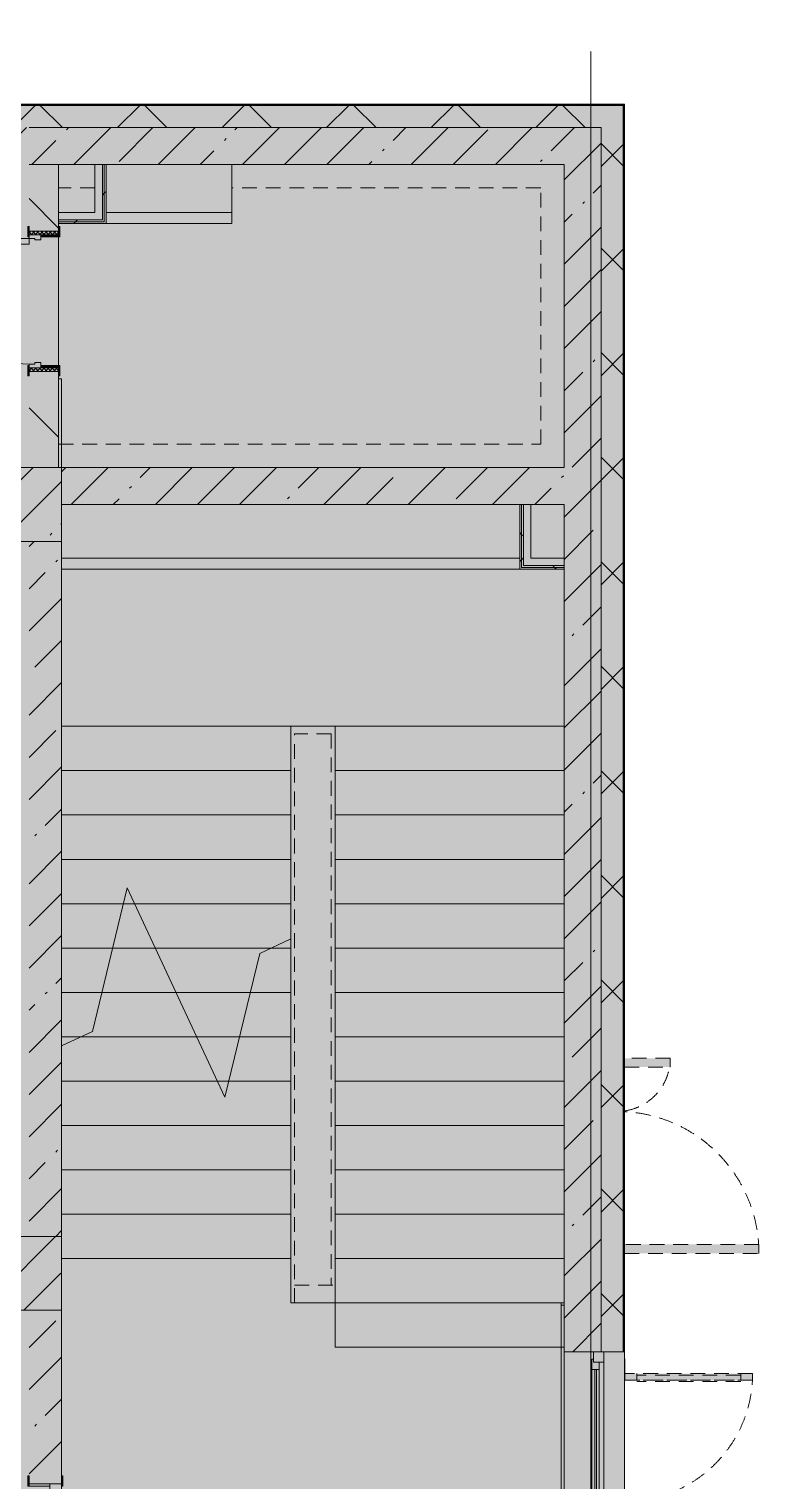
# Model space of a CAD drawing. Header units: millimetres. Extents: x 81663 to 277412, y -8553 to 29000.
# Drawn here: x 269438 to 274376, y 12246 to 22066 of the extents above; entities that cross this region are included whole.
import ezdxf

# ---------------------------------------------------------------- set-up
doc = ezdxf.new("R2010")
doc.units = ezdxf.units.MM
doc.linetypes.add('200_ШТРИХ__ш1_п0_6_', pattern=[160, 100, -60])
doc.layers.add('A-DETL-GENF-2', color=7, linetype='Continuous', lineweight=9, true_color=0xc0c0c0, transparency=0.4)
for name, color, linetype, lineweight in [('A-DETL-MBND', 7, '200_ШТРИХ__ш1_п0_6_', 9), ('A-WALL-4', 7, 'Continuous', 5), ('I-WALL-3', 7, 'Continuous', 5), ('S-COLS-1', 7, 'Continuous', 5), ('Оси', 7, 'Continuous', 9)]:
    doc.layers.add(name, color=color, linetype=linetype, lineweight=lineweight)
for name, color, linetype, lineweight, true_color in [('A-DOOR-1', 7, 'Continuous', 5, 0xb7b7b7), ('A-DOOR-2', 7, 'Continuous', 5, 0xe2e2e2), ('A-DOOR-3', 7, 'Continuous', 5, 0xaaaaaa), ('A-DOOR-FRAM-1', 7, 'Continuous', 5, 0xe2e2e2), ('A-DOOR-FRAM-2', 7, 'Continuous', 5, 0xb7b7b7), ('A-DOOR-FRAM-3', 7, 'Continuous', 5, 0xaaaaaa), ('A-FLOR-3', 7, 'Continuous', 5, 0xb7b7b7), ('A-GLAZ-1', 7, 'Continuous', 5, 0x737373), ('A-WALL-5', 7, 'Continuous', 5, 0x737373), ('A-WALL-6', 7, 'Continuous', 9, 0x737373), ('I-WALL-1', 7, 'Continuous', 5, 0xe7e7e7), ('I-WALL-4', 7, 'Continuous', 5, 0x737373), ('S-COLS-2', 7, 'Continuous', 5, 0x737373), ('S-STRS-3', 7, 'Continuous', 5, 0x737373), ('S-STRS-MBND-2', 7, 'Continuous', 5, 0x737373)]:
    doc.layers.add(name, color=color, linetype=linetype, lineweight=lineweight, true_color=true_color)
pattern_1 = [(45, (148228.23, 0), (-285.1231, 285.1231), []), (45, (148513.35, 0), (-285.1231, 285.1231), [504.031, -100.806, 16.764, -84.042])]
pattern_2 = [(45, (148228.23, 0), (-353.5534, 353.5534), []), (135, (148228.23, 0), (-353.5534, -353.5534), [])]
pattern_3 = [(45, (148228.2, 0), (-530.33, 530.33), []), (135, (148228.2, 0), (-530.33, -530.33), [])]

# ---------------------------------------------------------------- blocks, each defined once
blk = doc.blocks.new('110_Дверь_СКБ_2Ст - Д-1_л_Лестничная клетка EIS60 2-32142534-2_5_3_птичка')
at = {"layer": 'A-DOOR-2'}
for points in [[(662.5, 110), (662.5, 1010), (612.5, 1010), (612.5, 110)], [(-587.5, 510), (-637.5, 510), (-637.5, 110), (-587.5, 110), (-587.5, 433.2)], [(712.5, 30), (697.5, 30), (697.5, -110), (712.5, -110), (712.5, -30.6)]]:
    blk.add_hatch(color=256, dxfattribs=at).paths.add_polyline_path(points)
h = blk.add_hatch(color=256, dxfattribs=at)
h.paths.add_polyline_path([(712.5, 110), (662.5, 110), (662.5, 60), (652.5, 60), (652.5, 30), (712.5, 30)])
h.paths.add_polyline_path([(-627.5, 30), (-627.5, 60), (-637.5, 60), (-637.5, 110), (-687.5, 110), (-687.5, 30)])
at = {"layer": 'A-DOOR-FRAM-1'}
for points in [[(-672.5, 110), (-672.5, 118), (-742.5, 118), (-742.5, 110)], [(767.5, 110), (767.5, 118), (697.5, 118), (697.5, 110)], [(-672.5, 30), (-687.5, 30), (-687.5, -110), (-672.5, -110), (-672.5, -30.6)], [(-672.5, -110), (-742.5, -110), (-742.5, -118), (-672.5, -118)], [(767.5, -118), (767.5, -110), (697.5, -110), (697.5, -118)]]:
    blk.add_hatch(color=256, dxfattribs=at).paths.add_polyline_path(points)
at = {"layer": 'A-DOOR-1'}
for p, q in [((662.5, 1010), (612.5, 1010)), ((612.5, 1010), (612.5, 110)), ((662.5, 110), (662.5, 1010)), ((-637.5, 510), (-637.5, 110)), ((-587.5, 510), (-637.5, 510)), ((-587.5, 110), (-587.5, 510)), ((-637.5, 110), (-587.5, 110)), ((612.5, 110), (662.5, 110))]:
    blk.add_line(p, q, dxfattribs=at)
for centre, radius, start, end in [((662.5, 110), 900, 90, 180), ((-637.5, 110), 400, 360, 90)]:
    blk.add_arc(centre, radius, start, end, dxfattribs=at)
at = {"layer": 'A-DOOR-FRAM-2'}
for p, q in [((-672.5, 118), (-742.5, 118)), ((-742.5, 118), (-742.5, 110)), ((-742.5, 110), (-672.5, 110)), ((-637.5, 110), (-687.5, 110)), ((-687.5, 110), (-687.5, 30)), ((-672.5, 110), (-672.5, 118)), ((-637.5, 60), (-637.5, 110)), ((662.5, 110), (662.5, 60)), ((712.5, 110), (662.5, 110)), ((767.5, 118), (697.5, 118)), ((697.5, 118), (697.5, 110)), ((697.5, 110), (767.5, 110)), ((712.5, 30), (712.5, 110)), ((767.5, 110), (767.5, 118)), ((-687.5, 30), (-627.5, 30)), ((-672.5, 30), (-687.5, 30)), ((-687.5, 30), (-687.5, -110)), ((-672.5, -110), (-672.5, 30)), ((-627.5, 60), (-637.5, 60)), ((-627.5, 30), (-627.5, 60)), ((662.5, 60), (652.5, 60)), ((652.5, 60), (652.5, 30)), ((652.5, 30), (712.5, 30)), ((712.5, 30), (697.5, 30)), ((697.5, 30), (697.5, -110)), ((712.5, -110), (712.5, 30)), ((-672.5, -110), (-742.5, -110)), ((-742.5, -110), (-742.5, -118)), ((-742.5, -118), (-672.5, -118)), ((-687.5, -110), (-672.5, -110)), ((-672.5, -118), (-672.5, -110)), ((697.5, -110), (712.5, -110)), ((767.5, -110), (697.5, -110)), ((697.5, -110), (697.5, -118)), ((697.5, -118), (767.5, -118)), ((767.5, -118), (767.5, -110))]:
    blk.add_line(p, q, dxfattribs=at)
blk = doc.blocks.new('120_Окно_СКБ_1Ст - 120_Окно_СКБ_1Ст 1200х2500_h_ с форточкой2-24160662-2_5_3_птичка')
at = {"layer": 'A-GLAZ-1'}
for p, q in [((-600, -127), (-600, -57)), ((-600, -57), (-530, -57)), ((600, -57), (-600, -57)), ((-530, -57), (-530, -127)), ((530, -87), (-530, -87)), ((-530, -87), (-530, -127)), ((-480, -137), (-480, -87)), ((480, -137), (480, -87)), ((530, -127), (530, -57)), ((530, -57), (600, -57)), ((530, -127), (530, -87)), ((600, -57), (600, -127)), ((-530, -127), (-600, -127)), ((-600, -127), (-550, -127)), ((-530, -127), (-550, -127)), ((-550, -127), (-550, -137)), ((-550, -137), (550, -137)), ((550, -137), (-550, -137)), ((-480, -107), (480, -107)), ((480, -117), (-480, -117)), ((600, -127), (530, -127)), ((550, -127), (530, -127)), ((550, -127), (600, -127)), ((550, -137), (550, -127))]:
    blk.add_line(p, q, dxfattribs=at)
blk = doc.blocks.new('110_Дверь_СКБ_1Ст_Внутренняя1 - Д-8 950x2100h_охрана-V26-2_5_3_птичка')
at = {"layer": 'A-DOOR-2'}
h = blk.add_hatch(color=256, dxfattribs=at)
h.paths.add_polyline_path([(-437.5, 100), (-437.5, 20), (-402.5, 20), (-402.5, 60), (-412.5, 60), (-416.2, 100)])
h.paths.add_polyline_path([(437.5, 100), (437.5, 60), (427.5, 60), (427.5, 20), (462.5, 20), (462.5, 100)])
at = {"layer": 'A-DOOR-3'}
h = blk.add_hatch(dxfattribs=at)
h.set_pattern_fill('FP_61', color=256, style=0, pattern_type=2)
h.set_pattern_definition([(135, (1826.41, 164.685), (-14.14214, -14.14214), []), (225, (1826.41, 164.685), (14.14214, -14.14214), [])])
h.paths.add_polyline_path([(487.5, 100), (462.5, 100), (462.5, -100), (487.5, -100), (487.5, -34.8)])
at = {"layer": 'A-DOOR-FRAM-1'}
for points in [[(397.5, 950), (397.5, 100), (437.5, 100), (437.5, 950)], [(-492.5, 108), (-492.5, 100), (-422.5, 100), (-422.5, 108)], [(511.4, 108), (447.5, 108), (447.5, 100), (517.5, 100), (517.5, 108)], [(-422.5, 20), (-437.5, 20), (-437.5, -100), (-422.5, -100), (-422.5, -34.8)], [(462.5, 20), (447.5, 20), (447.5, -100), (462.5, -100), (462.5, -34.8)], [(-492.5, -100), (-492.5, -108), (-422.5, -108), (-422.5, -100)], [(517.5, -100), (447.5, -100), (447.5, -108), (517.5, -108)]]:
    blk.add_hatch(color=256, dxfattribs=at).paths.add_polyline_path(points)
at = {"layer": 'A-DOOR-FRAM-3'}
h = blk.add_hatch(dxfattribs=at)
h.set_pattern_fill('FP_62', color=256, style=0, pattern_type=2)
h.set_pattern_definition([(45, (-296.384, 164.685), (-14.1421, 14.1421), []), (135, (-296.384, 164.685), (-14.1421, -14.1421), [])])
h.paths.add_polyline_path([(-437.5, 100), (-462.5, 100), (-462.5, -100), (-437.5, -100), (-437.5, -34.8)])
at = {"layer": 'A-DOOR-1'}
for p, q in [((437.5, 950), (397.5, 950)), ((397.5, 950), (397.5, 100)), ((437.5, 100), (437.5, 950)), ((397.5, 100), (437.5, 100))]:
    blk.add_line(p, q, dxfattribs=at)
blk.add_arc((437.5, 100), 850, 90, 180, dxfattribs=at)
at = {"layer": 'A-DOOR-FRAM-2'}
for p, q in [((-422.5, 108), (-492.5, 108)), ((-492.5, 108), (-492.5, 100)), ((-492.5, 100), (-422.5, 100)), ((-437.5, 100), (-462.5, 100)), ((-462.5, 100), (-462.5, -100)), ((-412.5, 100), (-437.5, 100)), ((-437.5, 100), (-437.5, 20)), ((-437.5, -100), (-437.5, 100)), ((-422.5, 100), (-437.5, 100)), ((-437.5, 100), (-437.5, 99)), ((-437.5, 99), (-422.5, 99)), ((-422.5, 100), (-422.5, 108)), ((-422.5, 99), (-422.5, 100)), ((-412.5, 60), (-412.5, 100)), ((437.5, 100), (437.5, 60)), ((462.5, 100), (437.5, 100)), ((517.5, 108), (447.5, 108)), ((447.5, 108), (447.5, 100)), ((462.5, 100), (447.5, 100)), ((447.5, 100), (447.5, 99)), ((447.5, 100), (517.5, 100)), ((447.5, 99), (462.5, 99)), ((462.5, 20), (462.5, 100)), ((487.5, 100), (462.5, 100)), ((462.5, 100), (462.5, -100)), ((462.5, 99), (462.5, 100)), ((487.5, -100), (487.5, 100)), ((517.5, 100), (517.5, 108)), ((-437.5, 20), (-402.5, 20)), ((-422.5, 20), (-437.5, 20)), ((-437.5, 20), (-437.5, -100)), ((-422.5, -100), (-422.5, 20)), ((-402.5, 60), (-412.5, 60)), ((-402.5, 20), (-402.5, 60)), ((437.5, 60), (427.5, 60)), ((427.5, 60), (427.5, 20)), ((427.5, 20), (462.5, 20)), ((462.5, 20), (447.5, 20)), ((447.5, 20), (447.5, -100)), ((462.5, -100), (462.5, 20)), ((-422.5, -100), (-492.5, -100)), ((-492.5, -100), (-492.5, -108)), ((-492.5, -108), (-422.5, -108)), ((-462.5, -100), (-437.5, -100)), ((-437.5, -100), (-422.5, -100)), ((-422.5, -108), (-422.5, -100)), ((447.5, -100), (462.5, -100)), ((517.5, -100), (447.5, -100)), ((447.5, -100), (447.5, -108)), ((447.5, -108), (517.5, -108)), ((462.5, -100), (487.5, -100)), ((517.5, -108), (517.5, -100))]:
    blk.add_line(p, q, dxfattribs=at)
blk = doc.blocks.new('110_Дверь_СКБ_2Ст_Наружная - ДН-3_1_л__ Двухстворчатая 1200 х2900 из подвала EI30-23667726-2_5_3_птичка')
at = {"layer": 'A-DETL-MBND'}
for points in [[(679.5, 989), (619.5, 989), (619.5, 79), (679.5, 79)], [(-580.5, 79), (-580.5, 389), (-640.5, 389), (-640.5, 79)]]:
    blk.add_hatch(color=256, dxfattribs=at).paths.add_polyline_path(points)
for p, q in [((679.5, 989), (619.5, 989)), ((619.5, 989), (619.5, 79)), ((679.5, 79), (679.5, 989)), ((-640.5, 389), (-640.5, 79)), ((-580.5, 389), (-640.5, 389)), ((-580.5, 79), (-580.5, 389))]:
    blk.add_line(p, q, dxfattribs=at)
for centre, radius, start, end in [((679.5, 29), 960, 90, 176.98148), ((-640.5, 29), 360, 8.16602, 90)]:
    blk.add_arc(centre, radius, start, end, dxfattribs=at)
blk = doc.blocks.new('Дверь_Витражная_СКБ_2Ст - ВН-6-31912847-2_5_3_птичка')
at = {"layer": 'A-DETL-MBND'}
for points in [[(-643, -370), (-598, -370), (-598, -20), (-643, -20)], [(562, -884), (607, -884), (607, -20), (562, -20)]]:
    blk.add_hatch(color=256, dxfattribs=at).paths.add_polyline_path(points)
for p, q in [((-607, -20), (-715, -20)), ((-715, -20), (-607, -20)), ((-598, -20), (-643, -20)), ((-643, -370), (-643, -20)), ((-598, -20), (-643, -20)), ((-643, -20), (-643, -370)), ((-607, -370), (-607, -20)), ((-598, -370), (-598, -20)), ((-598, -370), (-598, -20)), ((562, -20), (607, -20)), ((562, -884), (562, -20)), ((562, -20), (562, -884)), ((607, -20), (562, -20)), ((607, -884), (607, -20)), ((607, -884), (607, -20)), ((607, -20), (715, -20)), ((607, -20), (715, -20)), ((607, -884), (607, -20)), ((-643, -100), (-598, -100)), ((-633, -290), (-633, -100)), ((-589, -290), (-589, -100)), ((553, -804), (553, -100)), ((607, -100), (562, -100)), ((597, -804), (597, -100)), ((-643, -290), (-598, -290)), ((-643, -370), (-598, -370)), ((-643, -370), (-598, -370)), ((607, -804), (562, -804)), ((607, -884), (562, -884)), ((562, -884), (607, -884))]:
    blk.add_line(p, q, dxfattribs=at)
for centre, radius, start, end in [((-607, -20), 350, 270, 0), ((607, -20), 864, 180, 270)]:
    blk.add_arc(centre, radius, start, end, dxfattribs=at)
blk = doc.blocks.new('BSC_Колонна _Прямоугольная - 500х500-22291386-2_5_3_птичка')
at = {"layer": 'S-COLS-1'}
h = blk.add_hatch(dxfattribs=at)
h.set_pattern_fill('FP_146', color=256, style=0, pattern_type=2)
h.set_pattern_definition([(45, (-121180, -13650), (-285.1231, 285.1231), []), (45, (-120894.88, -13650), (-285.1231, 285.1231), [504.031, -100.806, 16.764, -84.042])])
h.paths.add_polyline_path([(-250, -250), (250, -250), (250, 250), (-250, 250), (-250, -115.2)])
at = {"layer": 'S-COLS-2'}
for p, q in [((250, 250), (-250, 250)), ((-250, 250), (-250, -250)), ((250, -250), (250, 250)), ((-250, -250), (250, -250))]:
    blk.add_line(p, q, dxfattribs=at)
blk = doc.blocks.new('BSC_Колонна _Прямоугольная - 500х500-V127-2_5_3_птичка')
at = {"layer": 'S-COLS-1'}
h = blk.add_hatch(dxfattribs=at)
h.set_pattern_fill('FP_155', color=256, style=0, pattern_type=2)
h.set_pattern_definition([(45, (-121180, -18850), (-285.1231, 285.1231), []), (45, (-120894.88, -18850), (-285.1231, 285.1231), [504.031, -100.806, 16.764, -84.042])])
h.paths.add_polyline_path([(-250, -250), (250, -250), (250, 250), (-250, 250), (-250, -109.1)])
at = {"layer": 'S-COLS-2'}
for p, q in [((250, 250), (-250, 250)), ((-250, 250), (-250, -250)), ((250, -250), (250, 250)), ((-250, -250), (250, -250))]:
    blk.add_line(p, q, dxfattribs=at)
blk = doc.blocks.new('Зашивка приборов отопления30 - Зашивка приборов отопления-33323465-2_5_3_птичка')
at = {"layer": 'A-WALL-5'}
for p, q in [((121290.8, 18669.6), (124390.8, 18669.6)), ((124390.8, 18669.6), (121290.8, 18669.6)), ((121290.8, 18594.6), (124390.8, 18594.6))]:
    blk.add_line(p, q, dxfattribs=at)
blk = doc.blocks.new('Зашивка приборов отопления44 - Зашивка приборов отопления-33398827-2_5_3_птичка')
at = {"layer": 'A-WALL-5'}
for p, q in [((122140.8, 18669.6), (122140.8, 18994.6)), ((121290.8, 18669.6), (122140.8, 18669.6)), ((122141.3, 18669.6), (121290.8, 18669.6)), ((122141.3, 18594.6), (122141.3, 18669.6)), ((121290.8, 18594.6), (122141.3, 18594.6))]:
    blk.add_line(p, q, dxfattribs=at)

msp = doc.modelspace()

# ---------------------------------------------------------------- hatches: boundary and pattern name
at = {"layer": 'A-DETL-GENF-2'}
msp.add_hatch(color=256, dxfattribs=at).paths.add_polyline_path([(270445.2, -258), (273466.2, -258), (273466.2, 21558), (241536.2, 21558), (241536.2, 27348), (233088.2, 27348), (233088.2, 5750), (237430.2, 5750), (237430.2, -258), (269517.7, -258)])
at = {"layer": 'A-WALL-4'}
h = msp.add_hatch(dxfattribs=at)
h.set_pattern_fill('FP_48', color=256, style=0, pattern_type=2)
h.set_pattern_definition(pattern_2)
h.paths.add_polyline_path([(273458.2, 21400), (273458.2, 21550), (268378.4, 21550), (268378.4, 21400), (273308.2, 21400)])
h.paths.add_polyline_path([(267478.4, 21400), (267478.4, 21550), (266128.7, 21550), (266128.7, 21400), (266735.1, 21400)])
h.paths.add_polyline_path([(254677.3, 21400), (255078.7, 21400), (255078.7, 21550), (253778.4, 21550), (253778.4, 21400), (254278.2, 21400)])
h.paths.add_polyline_path([(257278.7, 21400), (257278.7, 21550), (255978.7, 21550), (255978.7, 21400), (256532.4, 21400)])
h.paths.add_polyline_path([(258178.7, 21400), (259478.2, 21400), (259478.2, 21550), (258178.7, 21550)])
h.paths.add_polyline_path([(264328.7, 21400), (265228.7, 21400), (265228.7, 21550), (263828.7, 21550), (263828.7, 21400), (263952.5, 21400)])
h.paths.add_polyline_path([(261528.7, 21400), (261528.7, 21550), (260378.2, 21550), (260378.2, 21400)])
h.paths.add_polyline_path([(251478.4, 21400), (251478.4, 21550), (250278.2, 21550), (250278.2, 21400), (250967.3, 21400)])
h.paths.add_polyline_path([(241536.2, 21400), (241538.2, 21400), (241534.2, 21550), (241288.2, 21550), (241288.2, 21400), (241495.2, 21400)])
h.paths.add_polyline_path([(244838.2, 21400), (249378.2, 21400), (249378.2, 21550), (244838.2, 21550)])
h = msp.add_hatch(dxfattribs=at)
h.set_pattern_fill('FP_48', color=256, style=0, pattern_type=2)
h.set_pattern_definition(pattern_2)
h.paths.add_polyline_path([(273454.5, -250), (273458.2, -250), (273458.2, 7700), (273308.2, 7700), (273308.2, -250), (273418.2, -250)])
h.paths.add_polyline_path([(273458.2, 10000), (273458.2, 11920), (273308.2, 11920), (273308.2, 10000)])
h.paths.add_polyline_path([(273458.2, 13120), (273458.2, 21400), (273308.2, 21400), (273308.2, 13120)])
at = {"layer": 'I-WALL-1'}
for points in [[(269934.2, 20775), (269934.2, 21150), (269884.2, 21150), (269884.2, 20775)], [(269884.2, 20775), (269884.2, 20825), (269638.2, 20825), (269638.2, 20775)], [(272833.2, 18487.5), (272833.2, 18850), (272783.2, 18850), (272783.2, 18487.5)], [(273058.2, 18437.5), (273058.2, 18487.5), (272783.2, 18487.5), (272783.2, 18437.5)]]:
    msp.add_hatch(color=256, dxfattribs=at).paths.add_polyline_path(points)
at = {"layer": 'I-WALL-3'}
h = msp.add_hatch(dxfattribs=at)
h.set_pattern_fill('FP_56', color=256, style=0, pattern_type=2)
h.set_pattern_definition(pattern_1)
h.paths.add_polyline_path([(260378.2, 21150), (261528.7, 21150), (261528.7, 21400), (260378.2, 21400)])
h.paths.add_polyline_path([(264328.7, 21150), (265228.7, 21150), (265228.7, 21400), (264328.7, 21400), (264328.7, 21239.3)])
h.paths.add_polyline_path([(269438.2, 21150), (269438.2, 21400), (269078.2, 21400), (269078.2, 21150)])
h.paths.add_polyline_path([(266743.7, 21150), (267478.4, 21150), (267478.4, 21400), (266128.7, 21400), (266128.7, 21150), (266735.1, 21150)])
h.paths.add_polyline_path([(249365.7, 21150), (249378.2, 21150), (249378.2, 21400), (249028.2, 21400), (249028.2, 21150), (249353.2, 21150)])
h.paths.add_polyline_path([(250967.3, 21150), (251478.4, 21150), (251478.4, 21400), (250278.2, 21400), (250278.2, 21150)])
h.paths.add_polyline_path([(254278.2, 21150), (255078.7, 21150), (255078.7, 21400), (254278.2, 21400)])
h.paths.add_polyline_path([(256532.4, 21150), (257278.7, 21150), (257278.7, 21400), (255978.7, 21400), (255978.7, 21150), (256453.2, 21150)])
h.paths.add_polyline_path([(259478.2, 21150), (259478.2, 21400), (259278.2, 21400), (259278.2, 21150), (259314.9, 21150)])
h.paths.add_polyline_path([(258578.2, 21150), (258578.2, 21400), (258178.7, 21400), (258178.7, 21150), (258387.4, 21150)])
h = msp.add_hatch(dxfattribs=at)
h.set_pattern_fill('FP_56', color=256, style=0, pattern_type=2)
h.set_pattern_definition(pattern_1)
h.paths.add_polyline_path([(273058.2, 21150), (273058.2, 21400), (269438.2, 21400), (269438.2, 21150), (271372.7, 21150)])
h = msp.add_hatch(dxfattribs=at)
h.set_pattern_fill('FP_56', color=256, style=0, pattern_type=2)
h.set_pattern_definition(pattern_1)
h.paths.add_polyline_path([(273227.7, 10600), (273308.2, 10600), (273308.2, 11920), (273058.2, 11920), (273058.2, 10600)])
h.paths.add_polyline_path([(273308.2, 13120), (273308.2, 21400), (273058.2, 21400), (273058.2, 13120), (273227.7, 13120)])
h = msp.add_hatch(dxfattribs=at)
h.set_pattern_fill('FP_59', color=256, style=0, pattern_type=2)
h.set_pattern_definition([(135, (148228.23, 0), (-353.5534, -353.5534), [])])
h.paths.add_polyline_path([(269438.2, 19100), (269638.2, 19100), (269638.2, 19750), (269438.2, 19750), (269438.2, 19319.3)])
h.paths.add_polyline_path([(269517.7, 20700), (269638.2, 20700), (269638.2, 21150), (269438.2, 21150), (269438.2, 20700)])
h = msp.add_hatch(dxfattribs=at)
h.set_pattern_fill('FP_160', color=256, style=0, pattern_type=2)
h.set_pattern_definition(pattern_3)
h.paths.add_polyline_path([(269946.7, 20762.5), (269946.7, 21150), (269934.2, 21150), (269934.2, 20762.5)])
h = msp.add_hatch(dxfattribs=at)
h.set_pattern_fill('FP_160', color=256, style=0, pattern_type=2)
h.set_pattern_definition(pattern_3)
h.paths.add_polyline_path([(269959.2, 20750), (269959.2, 21150), (269946.7, 21150), (269946.7, 20750)])
h = msp.add_hatch(dxfattribs=at)
h.set_pattern_fill('FP_160', color=256, style=0, pattern_type=2)
h.set_pattern_definition(pattern_3)
h.paths.add_polyline_path([(269934.2, 20762.5), (269934.2, 20775), (269638.2, 20775), (269638.2, 20762.5), (269884.2, 20762.5)])
h = msp.add_hatch(dxfattribs=at)
h.set_pattern_fill('FP_160', color=256, style=0, pattern_type=2)
h.set_pattern_definition(pattern_3)
h.paths.add_polyline_path([(269884.2, 20750), (269946.7, 20750), (269946.7, 20762.5), (269638.2, 20762.5), (269638.2, 20750)])
h = msp.add_hatch(dxfattribs=at)
h.set_pattern_fill('FP_56', color=256, style=0, pattern_type=2)
h.set_pattern_definition(pattern_1)
h.paths.add_polyline_path([(273058.2, 18850), (273058.2, 19100), (269658.2, 19100), (269658.2, 18850), (272833.2, 18850)])
h = msp.add_hatch(dxfattribs=at)
h.set_pattern_fill('FP_160', color=256, style=0, pattern_type=2)
h.set_pattern_definition(pattern_3)
h.paths.add_polyline_path([(272770.7, 18425), (272770.7, 18850), (272758.2, 18850), (272758.2, 18425)])
h = msp.add_hatch(dxfattribs=at)
h.set_pattern_fill('FP_160', color=256, style=0, pattern_type=2)
h.set_pattern_definition(pattern_3)
h.paths.add_polyline_path([(272770.7, 18437.5), (272783.2, 18437.5), (272783.2, 18850), (272770.7, 18850), (272770.7, 18487.5)])
h = msp.add_hatch(dxfattribs=at)
h.set_pattern_fill('FP_56', color=256, style=0, pattern_type=2)
h.set_pattern_definition(pattern_1)
h.paths.add_polyline_path([(269517.7, 10600), (269658.2, 10600), (269658.2, 10825), (269438.2, 10825), (269438.2, 10600)])
h.paths.add_polyline_path([(269517.7, 12225), (269658.2, 12225), (269658.2, 13400), (269438.2, 13400), (269438.2, 12225)])
h.paths.add_polyline_path([(269451.4, 13900), (269658.2, 13900), (269658.2, 18600), (269438.2, 18600), (269438.2, 13900)])
h = msp.add_hatch(dxfattribs=at)
h.set_pattern_fill('FP_160', color=256, style=0, pattern_type=2)
h.set_pattern_definition(pattern_3)
h.paths.add_polyline_path([(273058.2, 18412.5), (273058.2, 18425), (272758.2, 18425), (272758.2, 18412.5)])
h = msp.add_hatch(dxfattribs=at)
h.set_pattern_fill('FP_160', color=256, style=0, pattern_type=2)
h.set_pattern_definition(pattern_3)
h.paths.add_polyline_path([(273058.2, 18425), (273058.2, 18437.5), (272770.7, 18437.5), (272770.7, 18425)])
h = msp.add_hatch(dxfattribs=at)
h.set_pattern_fill('FP_60', color=256, style=0, pattern_type=2)
h.set_pattern_definition([(45, (148228.23, 0), (-176.7767, 176.7767), [])])
h.paths.add_polyline_path([(269438.2, 12450), (269438.2, 12530), (268688.2, 12530), (268688.2, 12450)])

# ---------------------------------------------------------------- linework, layer by layer
at = {"layer": 'A-DETL-MBND'}
for p, q in [((269884.2, 20992), (269638.2, 20992)), ((272900.2, 20992), (270809.2, 20992)), ((272900.2, 19258), (272900.2, 20992)), ((269638.2, 19258), (272900.2, 19258)), ((271233.2, 13450), (271233.2, 17300)), ((271483.2, 17300), (271233.2, 17300)), ((271483.2, 17300), (271483.2, 13570)), ((271233.2, 13570), (271508.2, 13570))]:
    msp.add_line(p, q, dxfattribs=at)
at = {"layer": 'A-FLOR-3'}
for p, q in [((269638.2, 19700), (269658.2, 19700)), ((269658.2, 19700), (269658.2, 19100)), ((271208.2, 13450), (271208.2, 13750)), ((273037.2, 13450), (271208.2, 13450)), ((273037.2, 10600), (273037.2, 13450)), ((273058.2, 13435), (273037.2, 13435))]:
    msp.add_line(p, q, dxfattribs=at)
at = {"layer": 'A-WALL-5'}
for p, q in [((273466.2, 21558), (258178.7, 21558)), ((273466.2, -258), (273466.2, 21558)), ((269438.2, 21400), (273308.2, 21400)), ((273308.2, 13120), (273466.2, 13120))]:
    msp.add_line(p, q, dxfattribs=at)
at = {"layer": 'A-WALL-6'}
for p, q in [((273461.2, 21553), (268378.4, 21553)), ((273458.2, 21550), (268378.4, 21550)), ((273458.2, 13120), (273458.2, 21550)), ((273461.2, 13120), (273461.2, 21553)), ((273308.2, 21400), (273308.2, 13120)), ((269638.2, 21150), (269438.2, 21150)), ((269959.2, 21150), (269884.2, 21150)), ((269934.2, 20775), (269934.2, 21150)), ((269946.7, 20762.5), (269946.7, 21150)), ((269638.2, 20775), (269934.2, 20775)), ((269638.2, 20762.5), (269946.7, 20762.5)), ((272833.2, 18850), (272758.2, 18850)), ((272770.7, 18850), (272770.7, 18425)), ((272783.2, 18850), (272783.2, 18437.5)), ((273058.2, 18412.5), (273058.2, 18487.5)), ((272770.7, 18425), (273058.2, 18425)), ((272783.2, 18437.5), (273058.2, 18437.5))]:
    msp.add_line(p, q, dxfattribs=at)
at = {"layer": 'I-WALL-4'}
for p, q in [((269638.2, 21150), (269884.2, 21150)), ((269638.2, 20730), (269638.2, 21150)), ((269884.2, 21150), (269884.2, 20825)), ((269959.2, 21150), (273058.2, 21150)), ((269959.2, 20750), (269959.2, 21150)), ((273058.2, 21150), (273058.2, 19100)), ((269884.2, 20825), (269638.2, 20825)), ((269638.2, 20750), (269959.2, 20750)), ((269638.2, 20660), (269638.2, 19790)), ((269638.2, 19100), (269638.2, 19720)), ((273058.2, 19100), (269658.2, 19100)), ((269658.2, 18850), (272758.2, 18850)), ((272758.2, 18850), (272758.2, 18412.5)), ((272833.2, 18850), (273058.2, 18850)), ((272833.2, 18487.5), (272833.2, 18850)), ((273058.2, 18850), (273058.2, 18487.5)), ((269658.2, 13900), (269658.2, 18600)), ((273058.2, 18487.5), (272833.2, 18487.5)), ((272758.2, 18412.5), (273058.2, 18412.5)), ((273058.2, 18412.5), (273058.2, 10600)), ((269658.2, 12280), (269658.2, 13400)), ((273058.2, 13120), (273308.2, 13120))]:
    msp.add_line(p, q, dxfattribs=at)
at = {"layer": 'S-STRS-3'}
for p, q in [((269658.2, 17350), (271208.2, 17350)), ((269658.2, 17350), (271208.2, 17350)), ((271208.2, 17350), (271508.2, 17350)), ((271208.2, 17050), (271208.2, 17350)), ((273058.2, 17350), (271508.2, 17350)), ((271508.2, 17350), (271508.2, 17050)), ((273058.2, 17350), (271508.2, 17350)), ((269658.2, 17050), (271208.2, 17050)), ((269658.2, 17050), (271208.2, 17050)), ((271208.2, 16750), (271208.2, 17050)), ((271508.2, 17050), (271508.2, 16750)), ((273058.2, 17050), (271508.2, 17050)), ((273058.2, 17050), (271508.2, 17050)), ((269658.2, 16750), (271208.2, 16750)), ((269658.2, 16750), (271208.2, 16750)), ((271208.2, 16450), (271208.2, 16750)), ((271508.2, 16750), (271508.2, 16450)), ((273058.2, 16750), (271508.2, 16750)), ((273058.2, 16750), (271508.2, 16750)), ((269658.2, 16450), (271208.2, 16450)), ((269658.2, 16450), (271208.2, 16450)), ((271208.2, 16150), (271208.2, 16450)), ((271508.2, 16450), (271508.2, 16150)), ((273058.2, 16450), (271508.2, 16450)), ((273058.2, 16450), (271508.2, 16450)), ((269658.2, 16150), (270076.8, 16150)), ((269658.2, 16150), (270076.8, 16150)), ((270076.8, 16150), (270153.4, 16150)), ((270076.8, 16150), (270153.4, 16150)), ((270153.4, 16150), (271208.2, 16150)), ((270153.4, 16150), (271208.2, 16150)), ((271208.2, 15911.4), (271208.2, 16150)), ((271508.2, 16150), (271508.2, 15850)), ((273058.2, 16150), (271508.2, 16150)), ((273058.2, 16150), (271508.2, 16150)), ((271208.2, 15850), (271208.2, 15911.4)), ((269658.2, 15850), (270003.9, 15850)), ((269658.2, 15850), (270003.9, 15850)), ((270003.9, 15850), (270293.3, 15850)), ((270003.9, 15850), (270293.3, 15850)), ((270293.3, 15850), (271076.6, 15850)), ((270293.3, 15850), (271076.6, 15850)), ((271076.6, 15850), (271208.2, 15850)), ((271076.6, 15850), (271208.2, 15850)), ((271208.2, 15550), (271208.2, 15850)), ((271508.2, 15850), (271508.2, 15550)), ((273058.2, 15850), (271508.2, 15850)), ((273058.2, 15850), (271508.2, 15850)), ((269658.2, 15550), (269931, 15550)), ((269658.2, 15550), (269931, 15550)), ((269931, 15550), (270433.2, 15550)), ((269931, 15550), (270433.2, 15550)), ((270433.2, 15550), (270935.5, 15550)), ((270433.2, 15550), (270935.5, 15550)), ((270935.5, 15550), (271208.2, 15550)), ((270935.5, 15550), (271208.2, 15550)), ((271208.2, 15250), (271208.2, 15550)), ((271508.2, 15550), (271508.2, 15250)), ((273058.2, 15550), (271508.2, 15550)), ((273058.2, 15550), (271508.2, 15550)), ((269658.2, 15250), (269789.9, 15250)), ((269658.2, 15250), (269789.9, 15250)), ((269789.9, 15250), (270573.1, 15250)), ((269789.9, 15250), (270573.1, 15250)), ((270573.1, 15250), (270862.6, 15250)), ((270573.1, 15250), (270862.6, 15250)), ((270862.6, 15250), (271208.2, 15250)), ((270862.6, 15250), (271208.2, 15250)), ((271208.2, 14950), (271208.2, 15250)), ((271508.2, 15250), (271508.2, 14950)), ((273058.2, 15250), (271508.2, 15250)), ((273058.2, 15250), (271508.2, 15250)), ((269658.2, 14950), (270713, 14950)), ((269658.2, 14950), (270713, 14950)), ((270713, 14950), (270789.7, 14950)), ((270713, 14950), (270789.7, 14950)), ((270789.7, 14950), (271208.2, 14950)), ((270789.7, 14950), (271208.2, 14950)), ((271208.2, 14650), (271208.2, 14950)), ((271508.2, 14950), (271508.2, 14650)), ((273058.2, 14950), (271508.2, 14950)), ((273058.2, 14950), (271508.2, 14950)), ((269658.2, 14650), (271208.2, 14650)), ((269658.2, 14650), (271208.2, 14650)), ((271208.2, 14350), (271208.2, 14650)), ((271508.2, 14650), (271508.2, 14350)), ((273058.2, 14650), (271508.2, 14650)), ((273058.2, 14650), (271508.2, 14650)), ((269658.2, 14350), (271208.2, 14350)), ((269658.2, 14350), (271208.2, 14350)), ((271208.2, 14050), (271208.2, 14350)), ((271508.2, 14350), (271508.2, 14050)), ((273058.2, 14350), (271508.2, 14350)), ((273058.2, 14350), (271508.2, 14350)), ((269658.2, 14050), (271208.2, 14050)), ((269658.2, 14050), (271208.2, 14050)), ((271208.2, 13750), (271208.2, 14050)), ((271508.2, 14050), (271508.2, 13750)), ((273058.2, 14050), (271508.2, 14050)), ((273058.2, 14050), (271508.2, 14050)), ((269658.2, 13750), (271208.2, 13750)), ((269658.2, 13750), (271208.2, 13750)), ((271508.2, 13750), (271508.2, 13450)), ((273058.2, 13750), (271508.2, 13750)), ((273058.2, 13750), (271508.2, 13750)), ((273058.2, 13450), (271508.2, 13450))]:
    msp.add_line(p, q, dxfattribs=at)
at = {"layer": 'S-STRS-MBND-2'}
for p, q in [((269658.2, 18850), (269658.2, 17350)), ((273058.2, 18850), (269658.2, 18850)), ((273058.2, 17350), (273058.2, 18850)), ((269658.2, 17350), (271208.2, 17350)), ((269658.2, 15848.6), (269658.2, 17350)), ((269658.2, 17350), (271208.2, 17350)), ((271208.2, 17350), (271508.2, 17350)), ((271208.2, 15911.4), (271208.2, 17350)), ((273058.2, 17350), (271508.2, 17350)), ((271508.2, 17350), (271508.2, 13150)), ((273058.2, 17350), (271508.2, 17350)), ((273058.2, 17350), (273058.2, 13150)), ((269658.2, 17050), (271208.2, 17050)), ((269658.2, 17050), (271208.2, 17050)), ((273058.2, 17050), (271508.2, 17050)), ((273058.2, 17050), (271508.2, 17050)), ((269658.2, 16750), (271208.2, 16750)), ((269658.2, 16750), (271208.2, 16750)), ((273058.2, 16750), (271508.2, 16750)), ((273058.2, 16750), (271508.2, 16750)), ((269658.2, 16450), (271208.2, 16450)), ((269658.2, 16450), (271208.2, 16450)), ((273058.2, 16450), (271508.2, 16450)), ((273058.2, 16450), (271508.2, 16450)), ((270103.1, 16258.1), (269866.8, 15285.9)), ((270763.4, 14841.9), (270103.1, 16258.1)), ((269658.2, 16150), (270076.8, 16150)), ((269658.2, 16150), (270076.8, 16150)), ((270153.4, 16150), (271208.2, 16150)), ((270153.4, 16150), (271208.2, 16150)), ((273058.2, 16150), (271508.2, 16150)), ((273058.2, 16150), (271508.2, 16150)), ((271208.2, 15911.4), (270999.7, 15814.1)), ((269658.2, 15850), (270003.9, 15850)), ((269658.2, 15850), (270003.9, 15850)), ((270293.3, 15850), (271076.6, 15850)), ((270293.3, 15850), (271076.6, 15850)), ((270999.7, 15814.1), (270763.4, 14841.9)), ((273058.2, 15850), (271508.2, 15850)), ((273058.2, 15850), (271508.2, 15850)), ((269658.2, 15550), (269931, 15550)), ((269658.2, 15550), (269931, 15550)), ((270433.2, 15550), (270935.5, 15550)), ((270433.2, 15550), (270935.5, 15550)), ((273058.2, 15550), (271508.2, 15550)), ((273058.2, 15550), (271508.2, 15550)), ((269866.8, 15285.9), (269658.2, 15188.6)), ((269658.2, 15250), (269789.9, 15250)), ((269658.2, 15250), (269789.9, 15250)), ((270573.1, 15250), (270862.6, 15250)), ((270573.1, 15250), (270862.6, 15250)), ((273058.2, 15250), (271508.2, 15250)), ((273058.2, 15250), (271508.2, 15250)), ((270713, 14950), (270789.7, 14950)), ((270713, 14950), (270789.7, 14950)), ((273058.2, 14950), (271508.2, 14950)), ((273058.2, 14950), (271508.2, 14950)), ((273058.2, 14650), (271508.2, 14650)), ((273058.2, 14650), (271508.2, 14650)), ((273058.2, 14350), (271508.2, 14350)), ((273058.2, 14350), (271508.2, 14350)), ((273058.2, 14050), (271508.2, 14050)), ((273058.2, 14050), (271508.2, 14050)), ((273058.2, 13750), (271508.2, 13750)), ((273058.2, 13750), (271508.2, 13750)), ((273058.2, 13450), (271508.2, 13450)), ((273058.2, 13450), (271508.2, 13450)), ((273058.2, 13150), (271508.2, 13150))]:
    msp.add_line(p, q, dxfattribs=at)
at = {"layer": 'Оси'}
msp.add_line((273238.2, 10029.8), (273238.2, 21915.1), dxfattribs=at)

# ---------------------------------------------------------------- block references
at = {"layer": 'A-DETL-MBND'}
for name, p, rotation in [('110_Дверь_СКБ_2Ст_Наружная - ДН-3_1_л__ Двухстворчатая 1200 х2900 из подвала EI30-23667726-2_5_3_птичка', (273387.2, 14464.5), 269.9999999999999), ('Дверь_Витражная_СКБ_2Ст - ВН-6-31912847-2_5_3_птичка', (273449.2, 12365), 89.99999999999957)]:
    msp.add_blockref(name, p, dxfattribs=dict(at, rotation=rotation))
at = {"layer": 'A-DOOR-1'}
for name, p, rotation in [('110_Дверь_СКБ_1Ст_Внутренняя1 - Д-8 950x2100h_охрана-V26-2_5_3_птичка', (269538.2, 20212.5), 89.99999999999991), ('110_Дверь_СКБ_2Ст - Д-1_л_Лестничная клетка EIS60 2-32142534-2_5_3_птичка', (269548.2, 11537.5), 269.9999999999999)]:
    msp.add_blockref(name, p, dxfattribs=dict(at, rotation=rotation))
at = {"layer": 'A-GLAZ-1', "rotation": 269.9999999999999}
msp.add_blockref('120_Окно_СКБ_1Ст - 120_Окно_СКБ_1Ст 1200х2500_h_ с форточкой2-24160662-2_5_3_птичка', (273383.2, 12520), dxfattribs=at)
at = {"layer": 'A-WALL-5'}
for name, p in [('Зашивка приборов отопления44 - Зашивка приборов отопления-33398827-2_5_3_птичка', (148668.4, 2155.4)), ('Зашивка приборов отопления30 - Зашивка приборов отопления-33323465-2_5_3_птичка', (148367.4, -182.1))]:
    msp.add_blockref(name, p, dxfattribs=at)
at = {"layer": 'S-COLS-2'}
for name, p in [('BSC_Колонна _Прямоугольная - 500х500-V127-2_5_3_птичка', (269408.2, 18850)), ('BSC_Колонна _Прямоугольная - 500х500-22291386-2_5_3_птичка', (269408.2, 13650))]:
    msp.add_blockref(name, p, dxfattribs=at)

doc.saveas('drawing.dxf')
